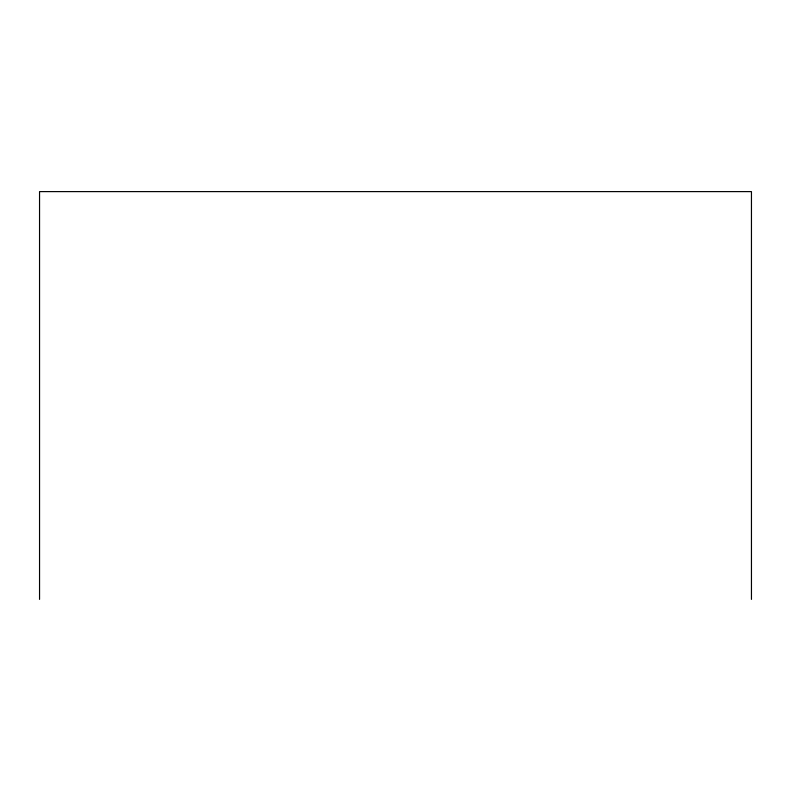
<?xml version="1.0" encoding="UTF-8"?>
<svg xmlns="http://www.w3.org/2000/svg" width="791" height="791" viewBox="0 0 791 791"><rect width="100%" height="100%" fill="white"/><g stroke="black" fill="none" stroke-linecap="round" stroke-linejoin="round"><path stroke-width="1.19" d="M751.45 599.39L751.45 191.61L39.55 191.61L39.55 599.39"/></g></svg>
